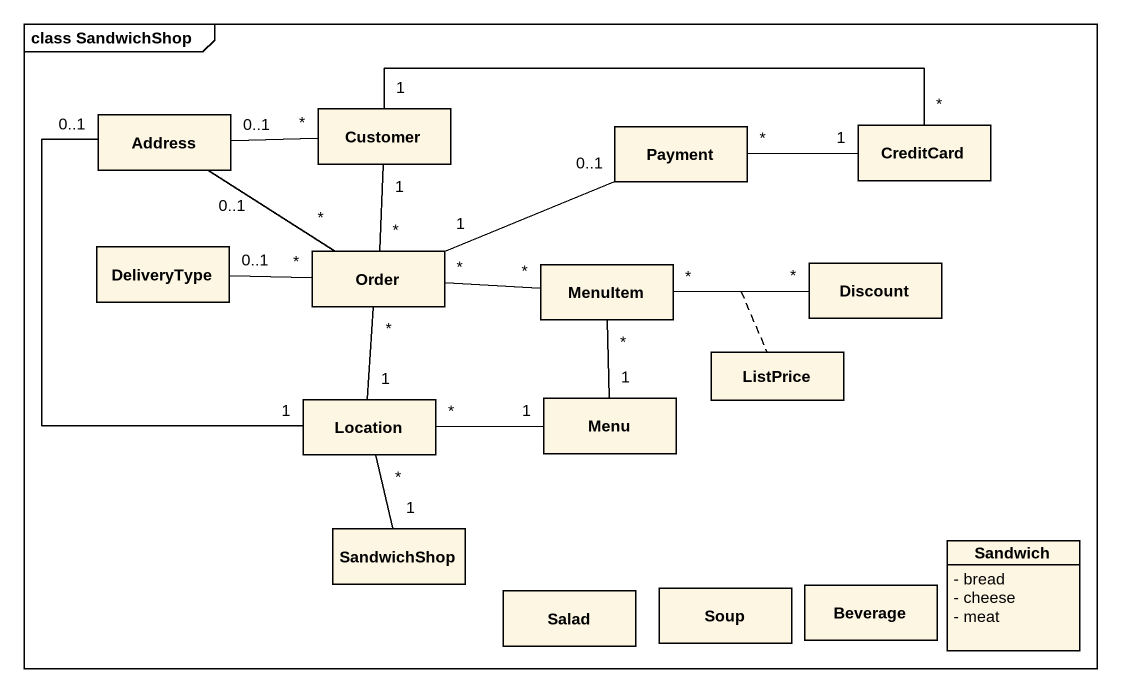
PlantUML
@startuml
mainframe class SandwichShop
hide circle
hide empty members
skinparam classAttributeIconSize 0
class Address
class Customer
class Payment
class CreditCard
class DeliveryType
class Order
class MenuItem
class Discount
class ListPrice
class Location
class Menu
class SandwichShop
class Sandwich {
  - bread
  - cheese
  - meat
}
class Salad
class Soup
class Beverage
Address "0..1" -right- "*" Customer
Address "0..1" -- "*" Order
Address "0..1" -- "1" Location
Customer "1" -right- "*" CreditCard
Customer "1" -- "*" Order
Payment "0..1" -left- "1" Order
CreditCard "1" -left- "*" Payment
DeliveryType "0..1" -right- "*" Order
Order "*" -right- "*" MenuItem
MenuItem "*" -right- "*" Discount
(MenuItem, Discount) .. ListPrice
Location "1" -up- "*" Order
Menu "1" -up- "*" MenuItem
Menu "1" -left- "*" Location
SandwichShop "1" -up- "*" Location
@enduml
